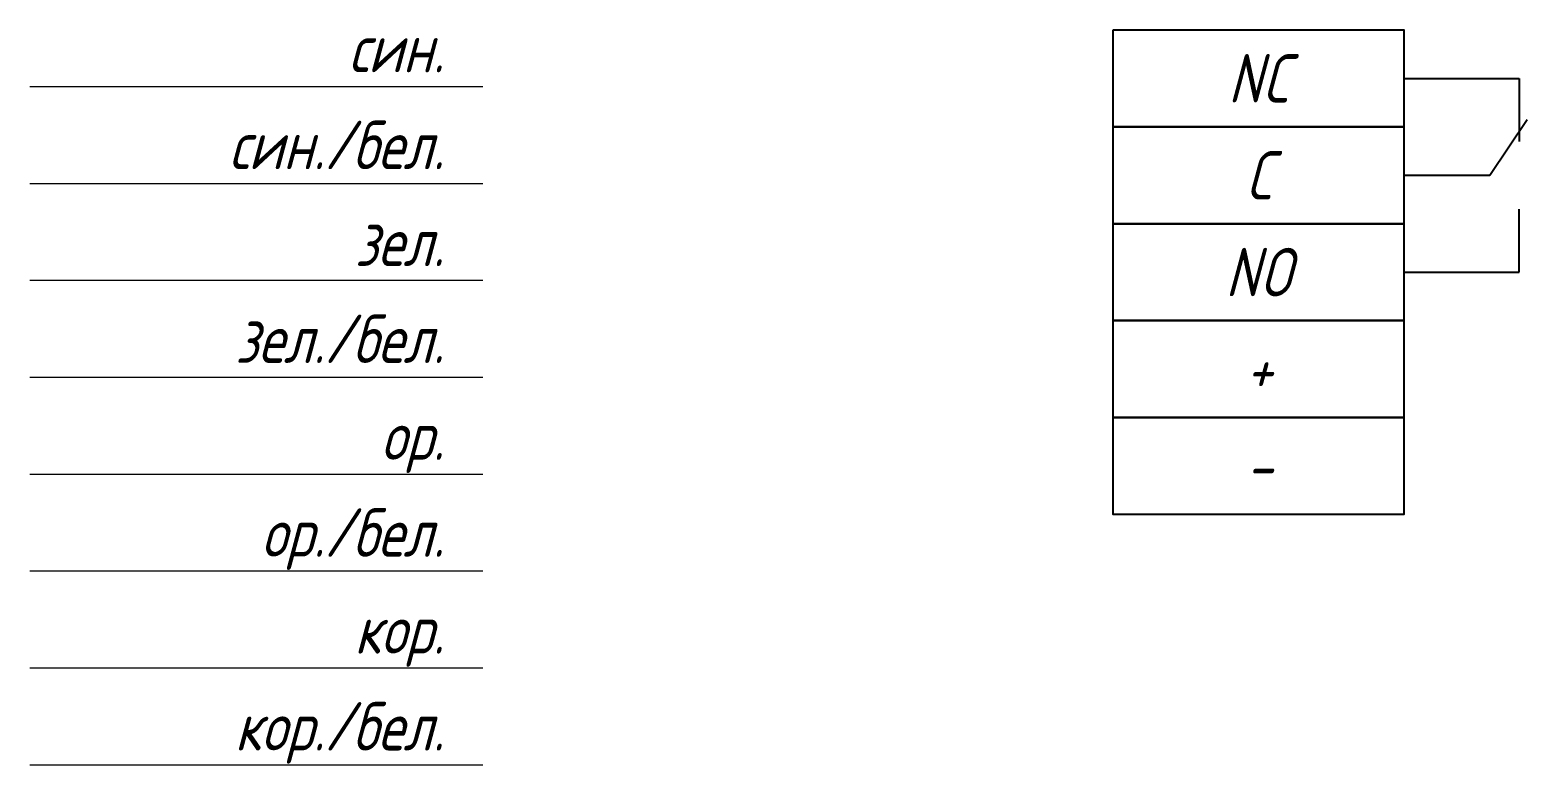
# Model space of a CAD drawing. Header units: millimetres. Extents: x 1966 to 2910, y 1410 to 1829.
# Drawn here: x 2173.6 to 2250.9, y 1783.2 to 1821.2 of the extents above; entities that cross this region are included whole.
import ezdxf
from ezdxf.enums import TextEntityAlignment as Align

# ---------------------------------------------------------------- set-up
doc = ezdxf.new("R2010")
doc.units = ezdxf.units.MM
doc.styles.get("Standard").update_dxf_attribs({"font": 'isocpeur.ttf', "width": 0.8, "oblique": 15})

msp = doc.modelspace()

# ---------------------------------------------------------------- linework, layer by layer
at = {"lineweight": 9}
for p, q in [((2196.962, 1818.218), (2173.581, 1818.218)), ((2196.962, 1813.218), (2173.581, 1813.218)), ((2196.962, 1808.218), (2173.581, 1808.218)), ((2196.962, 1803.218), (2173.581, 1803.218)), ((2196.962, 1798.218), (2173.581, 1798.218)), ((2196.962, 1793.218), (2173.581, 1793.218)), ((2196.962, 1788.218), (2173.581, 1788.218)), ((2196.962, 1783.218), (2173.581, 1783.218))]:
    msp.add_line(p, q, dxfattribs=at)
for p, q in [((2244.515, 1818.652), (2250.466, 1818.652)), ((2250.466, 1818.652), (2250.466, 1815.393)), ((2248.962, 1813.652), (2250.878, 1816.533)), ((2244.515, 1813.652), (2248.962, 1813.652)), ((2250.466, 1808.652), (2250.466, 1811.91)), ((2244.515, 1808.652), (2250.466, 1808.652))]:
    msp.add_line(p, q)
for points in [[(2229.515, 1821.152), (2244.515, 1821.152), (2244.515, 1816.152), (2229.515, 1816.152)], [(2229.515, 1816.152), (2244.515, 1816.152), (2244.515, 1811.152), (2229.515, 1811.152)], [(2229.515, 1811.152), (2244.515, 1811.152), (2244.515, 1806.152), (2229.515, 1806.152)], [(2229.515, 1806.152), (2244.515, 1806.152), (2244.515, 1801.152), (2229.515, 1801.152)], [(2229.515, 1801.152), (2244.515, 1801.152), (2244.515, 1796.152), (2229.515, 1796.152)]]:
    msp.add_lwpolyline(points, close=True)

# ---------------------------------------------------------------- texts
at = {"oblique": 15, "width": 0.8}
for s, p in [('син.', (2194.962, 1818.218)), ('син./бел.', (2194.962, 1813.218)), ('зел.', (2194.962, 1808.218)), ('зел./бел.', (2194.962, 1803.218)), ('ор.', (2194.962, 1798.218)), ('ор./бел.', (2194.962, 1793.218)), ('кор.', (2194.962, 1788.218)), ('кор./бел.', (2194.962, 1783.218))]:
    msp.add_text(s, height=2.5, dxfattribs=at).set_placement(p, align=Align.BOTTOM_RIGHT)
for s, p in [('NC', (2237.015, 1818.652)), ('C', (2237.015, 1813.652)), ('NO', (2237.015, 1808.652)), ('+', (2237.015, 1803.652)), ('-', (2237.015, 1798.652))]:
    msp.add_text(s, height=2.5, dxfattribs=at).set_placement(p, align=Align.MIDDLE_CENTER)

doc.saveas('drawing.dxf')
